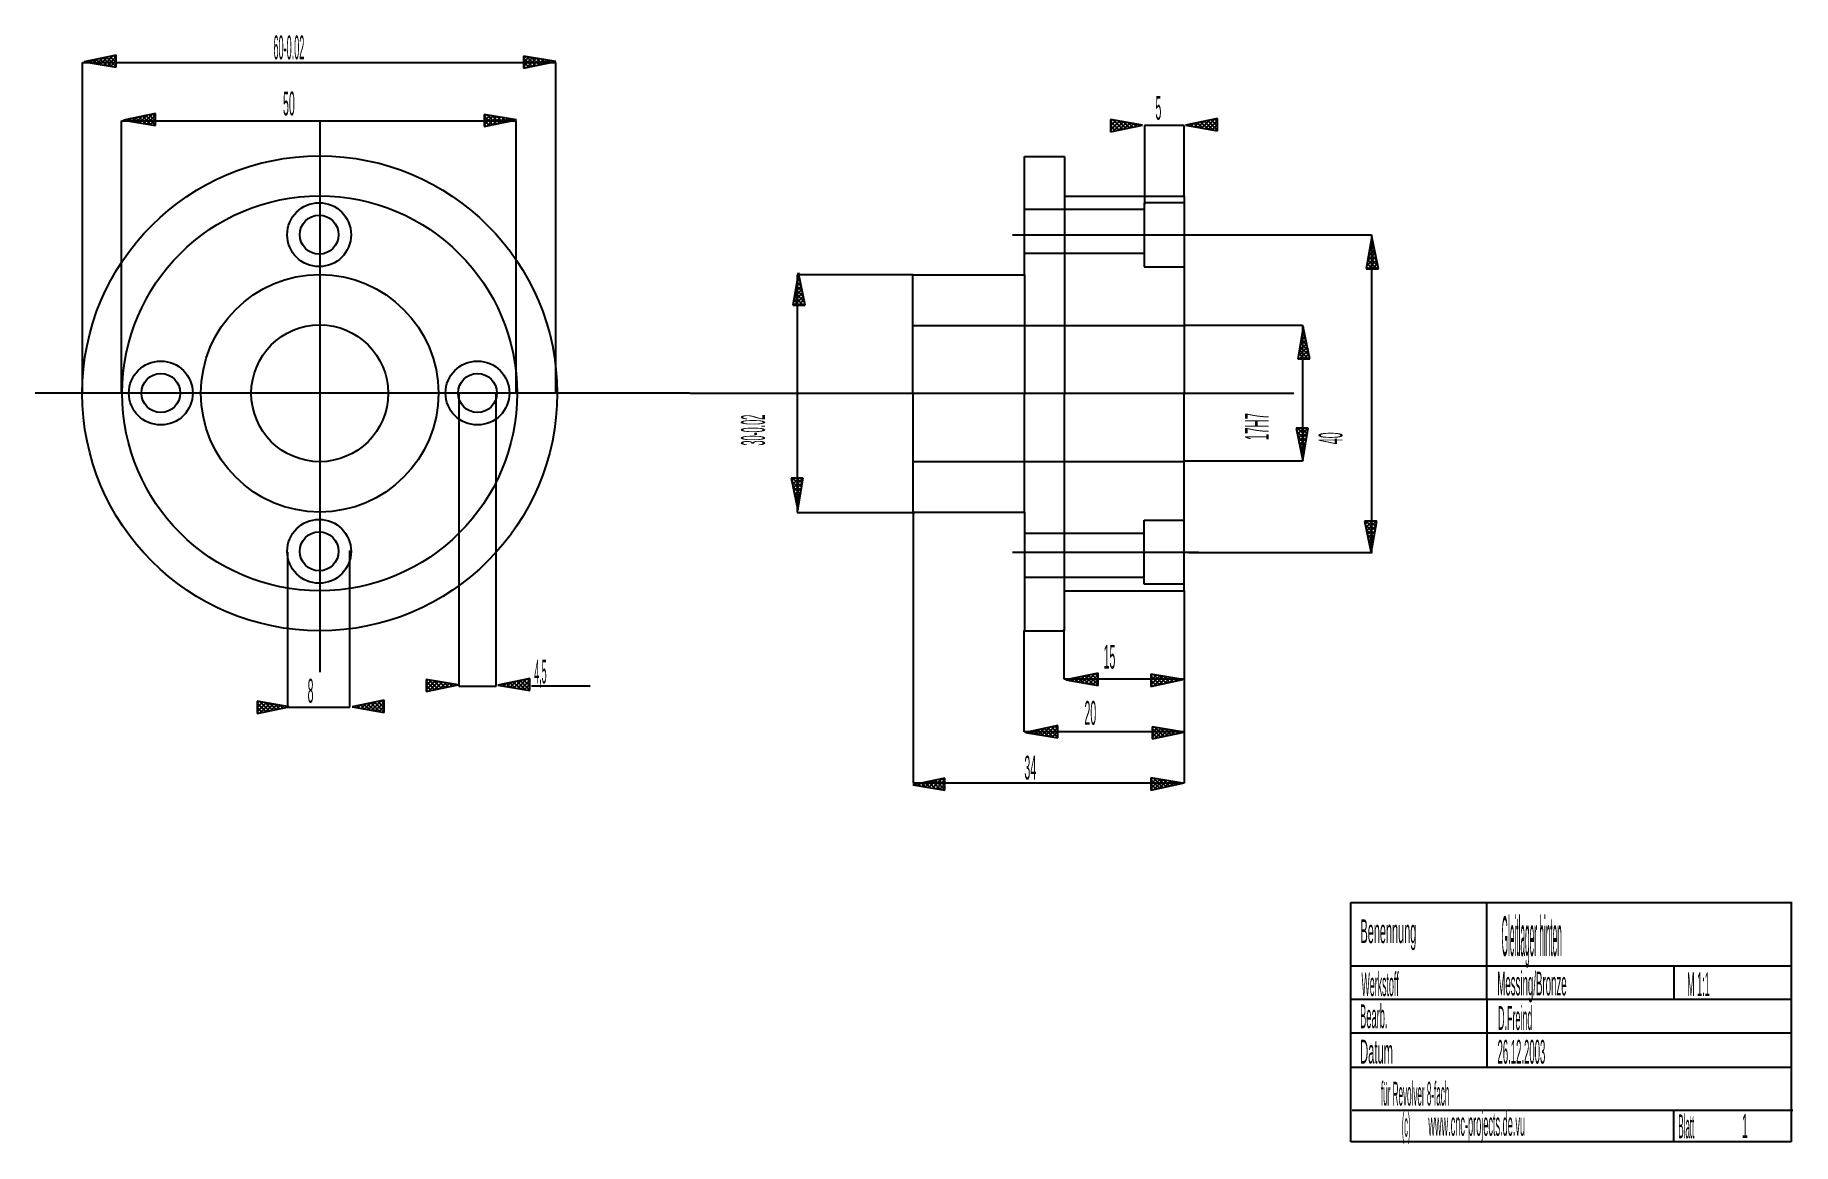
# Model space of a CAD drawing. Extents: x 2.38 to 11.09, y 0.36 to 5.85.
import ezdxf

# ---------------------------------------------------------------- set-up
doc = ezdxf.new("R2010")
doc.units = 0
doc.header["$LTSCALE"] = 10
doc.linetypes.add('DASHDOT', pattern=[1, 0.5, -0.25, 0, -0.25])
doc.linetypes.add('DOT', pattern=[0.25, 0, -0.25])
doc.layers.add('1', color=1, linetype='DOT')

msp = doc.modelspace()

# ---------------------------------------------------------------- linework, layer by layer
at = {"layer": '1', "color": 1, "linetype": 'CONTINUOUS'}
for p, q in [((2.7818, 5.7533), (2.6225, 5.7201)), ((2.7818, 5.7533), (2.6225, 5.7201)), ((2.7667, 5.7502), (2.72, 5.7034)), ((2.7667, 5.7502), (2.72, 5.7034)), ((2.7818, 5.7363), (2.7677, 5.7504)), ((2.7818, 5.7363), (2.7677, 5.7504)), ((2.7818, 5.6929), (2.7818, 5.7533)), ((2.7818, 5.6929), (2.7818, 5.7533)), ((2.7818, 5.6929), (2.7818, 5.7533)), ((2.7818, 5.6929), (2.7818, 5.7533)), ((2.6152, 4.0747), (2.6152, 5.7168)), ((2.6152, 5.7168), (4.9592, 5.7168)), ((2.6225, 5.7201), (2.6225, 5.7201)), ((2.6225, 5.7201), (2.7818, 5.6929)), ((2.6225, 5.7201), (2.6225, 5.7201)), ((2.6225, 5.7201), (2.7818, 5.6929)), ((2.6349, 5.7179), (2.631, 5.7218)), ((2.6349, 5.7179), (2.631, 5.7218)), ((2.6363, 5.7229), (2.6318, 5.7185)), ((2.6363, 5.7229), (2.6318, 5.7185)), ((2.6598, 5.7137), (2.6481, 5.7254)), ((2.6598, 5.7137), (2.6481, 5.7254)), ((2.6624, 5.7284), (2.6494, 5.7155)), ((2.6624, 5.7284), (2.6494, 5.7155)), ((2.6847, 5.7094), (2.6652, 5.729)), ((2.6847, 5.7094), (2.6652, 5.729)), ((2.6885, 5.7338), (2.6671, 5.7124)), ((2.6885, 5.7338), (2.6671, 5.7124)), ((2.7096, 5.7052), (2.6823, 5.7325)), ((2.7096, 5.7052), (2.6823, 5.7325)), ((2.7146, 5.7393), (2.6847, 5.7094)), ((2.7146, 5.7393), (2.6847, 5.7094)), ((2.7345, 5.7009), (2.6994, 5.7361)), ((2.7345, 5.7009), (2.6994, 5.7361)), ((2.7407, 5.7447), (2.7024, 5.7064)), ((2.7407, 5.7447), (2.7024, 5.7064)), ((2.7594, 5.6967), (2.7165, 5.7397)), ((2.7594, 5.6967), (2.7165, 5.7397)), ((2.7818, 5.695), (2.7336, 5.7432)), ((2.7818, 5.695), (2.7336, 5.7432)), ((2.7818, 5.7445), (2.7377, 5.7004)), ((2.7818, 5.7445), (2.7377, 5.7004)), ((2.7818, 5.7157), (2.7507, 5.7468)), ((2.7818, 5.7157), (2.7507, 5.7468)), ((2.7818, 5.7239), (2.7553, 5.6974)), ((2.7818, 5.7239), (2.7553, 5.6974)), ((2.7818, 5.7032), (2.7729, 5.6944)), ((2.7818, 5.7032), (2.7729, 5.6944)), ((4.9601, 5.7211), (4.8008, 5.7483)), ((4.8008, 5.7483), (4.8008, 5.6879)), ((4.8008, 5.7483), (4.8008, 5.6879)), ((4.9601, 5.7211), (4.8008, 5.7483)), ((4.8008, 5.7483), (4.8008, 5.6879)), ((4.8008, 5.7483), (4.8008, 5.6879)), ((4.8101, 5.7467), (4.8008, 5.7374)), ((4.8101, 5.7467), (4.8008, 5.7374)), ((4.8278, 5.7437), (4.8008, 5.7167)), ((4.8278, 5.7437), (4.8008, 5.7167)), ((4.8454, 5.7407), (4.8008, 5.696)), ((4.8454, 5.7407), (4.8008, 5.696)), ((4.8435, 5.6968), (4.8008, 5.7395)), ((4.8435, 5.6968), (4.8008, 5.7395)), ((4.8008, 5.6879), (4.9601, 5.7211)), ((4.8008, 5.6879), (4.9601, 5.7211)), ((4.8264, 5.6932), (4.8008, 5.7188)), ((4.8264, 5.6932), (4.8008, 5.7188)), ((4.8094, 5.6896), (4.8008, 5.6982)), ((4.8094, 5.6896), (4.8008, 5.6982)), ((4.8606, 5.7003), (4.8151, 5.7458)), ((4.8606, 5.7003), (4.8151, 5.7458)), ((4.8631, 5.7376), (4.8166, 5.6911)), ((4.8631, 5.7376), (4.8166, 5.6911)), ((4.8777, 5.7039), (4.8401, 5.7416)), ((4.8777, 5.7039), (4.8401, 5.7416)), ((4.8807, 5.7346), (4.8427, 5.6966)), ((4.8807, 5.7346), (4.8427, 5.6966)), ((4.8948, 5.7075), (4.865, 5.7373)), ((4.8948, 5.7075), (4.865, 5.7373)), ((4.8984, 5.7316), (4.8688, 5.702)), ((4.8984, 5.7316), (4.8688, 5.702)), ((4.9119, 5.711), (4.8899, 5.7331)), ((4.9119, 5.711), (4.8899, 5.7331)), ((4.916, 5.7286), (4.8949, 5.7075)), ((4.916, 5.7286), (4.8949, 5.7075)), ((4.929, 5.7146), (4.9148, 5.7288)), ((4.929, 5.7146), (4.9148, 5.7288)), ((4.9336, 5.7256), (4.921, 5.7129)), ((4.9336, 5.7256), (4.921, 5.7129)), ((4.9461, 5.7182), (4.9397, 5.7246)), ((4.9461, 5.7182), (4.9397, 5.7246)), ((4.9513, 5.7226), (4.9471, 5.7184)), ((4.9513, 5.7226), (4.9471, 5.7184)), ((4.9592, 5.7168), (4.9592, 4.0816)), ((4.9601, 5.7211), (4.9601, 5.7211)), ((4.9601, 5.7211), (4.9601, 5.7211)), ((2.8085, 4.08), (2.8085, 5.4266)), ((2.8085, 5.4266), (4.7618, 5.4266)), ((2.9766, 5.4639), (2.8174, 5.4306)), ((2.9766, 5.4639), (2.8174, 5.4306)), ((2.8174, 5.4306), (2.8174, 5.4306)), ((2.8174, 5.4306), (2.9766, 5.4035)), ((2.8174, 5.4306), (2.8174, 5.4306)), ((2.8174, 5.4306), (2.9766, 5.4035)), ((2.8298, 5.4285), (2.8259, 5.4324)), ((2.8298, 5.4285), (2.8259, 5.4324)), ((2.8311, 5.4335), (2.8267, 5.4291)), ((2.8311, 5.4335), (2.8267, 5.4291)), ((2.8547, 5.4243), (2.843, 5.436)), ((2.8547, 5.4243), (2.843, 5.436)), ((2.8572, 5.439), (2.8443, 5.426)), ((2.8572, 5.439), (2.8443, 5.426)), ((2.8796, 5.42), (2.8601, 5.4396)), ((2.8796, 5.42), (2.8601, 5.4396)), ((2.8833, 5.4444), (2.862, 5.423)), ((2.8833, 5.4444), (2.862, 5.423)), ((2.9045, 5.4158), (2.8772, 5.4431)), ((2.9045, 5.4158), (2.8772, 5.4431)), ((2.9094, 5.4498), (2.8796, 5.42)), ((2.9094, 5.4498), (2.8796, 5.42)), ((2.9294, 5.4115), (2.8943, 5.4467)), ((2.9294, 5.4115), (2.8943, 5.4467)), ((2.9355, 5.4553), (2.8972, 5.417)), ((2.9355, 5.4553), (2.8972, 5.417)), ((2.9543, 5.4073), (2.9113, 5.4502)), ((2.9543, 5.4073), (2.9113, 5.4502)), ((2.9616, 5.4607), (2.9149, 5.414)), ((2.9616, 5.4607), (2.9149, 5.414)), ((2.9766, 5.4056), (2.9284, 5.4538)), ((2.9766, 5.4056), (2.9284, 5.4538)), ((2.9766, 5.4551), (2.9325, 5.411)), ((2.9766, 5.4551), (2.9325, 5.411)), ((2.9766, 5.4263), (2.9455, 5.4574)), ((2.9766, 5.4263), (2.9455, 5.4574)), ((2.9766, 5.4344), (2.9502, 5.408)), ((2.9766, 5.4344), (2.9502, 5.408)), ((2.9766, 5.4469), (2.9626, 5.4609)), ((2.9766, 5.4469), (2.9626, 5.4609)), ((2.9766, 5.4138), (2.9678, 5.405)), ((2.9766, 5.4138), (2.9678, 5.405)), ((2.9766, 5.4035), (2.9766, 5.4639)), ((2.9766, 5.4035), (2.9766, 5.4639)), ((2.9766, 5.4035), (2.9766, 5.4639)), ((2.9766, 5.4035), (2.9766, 5.4639)), ((4.7652, 5.4317), (4.6059, 5.4588)), ((4.6059, 5.4588), (4.6059, 5.3984)), ((4.6059, 5.4588), (4.6059, 5.3984)), ((4.7652, 5.4317), (4.6059, 5.4588)), ((4.6059, 5.4588), (4.6059, 5.3984)), ((4.6059, 5.4588), (4.6059, 5.3984)), ((4.6153, 5.4573), (4.6059, 5.4479)), ((4.6153, 5.4573), (4.6059, 5.4479)), ((4.6329, 5.4542), (4.6059, 5.4273)), ((4.6329, 5.4542), (4.6059, 5.4273)), ((4.6505, 5.4512), (4.6059, 5.4066)), ((4.6505, 5.4512), (4.6059, 5.4066)), ((4.6487, 5.4074), (4.6059, 5.4501)), ((4.6487, 5.4074), (4.6059, 5.4501)), ((4.6059, 5.3984), (4.7652, 5.4317)), ((4.6059, 5.3984), (4.7652, 5.4317)), ((4.6316, 5.4038), (4.6059, 5.4294)), ((4.6316, 5.4038), (4.6059, 5.4294)), ((4.6145, 5.4002), (4.6059, 5.4088)), ((4.6145, 5.4002), (4.6059, 5.4088)), ((4.6658, 5.4109), (4.6203, 5.4564)), ((4.6658, 5.4109), (4.6203, 5.4564)), ((4.6682, 5.4482), (4.6217, 5.4017)), ((4.6682, 5.4482), (4.6217, 5.4017)), ((4.6828, 5.4145), (4.6452, 5.4522)), ((4.6828, 5.4145), (4.6452, 5.4522)), ((4.6858, 5.4452), (4.6478, 5.4072)), ((4.6858, 5.4452), (4.6478, 5.4072)), ((4.6999, 5.418), (4.6701, 5.4479)), ((4.6999, 5.418), (4.6701, 5.4479)), ((4.7035, 5.4422), (4.6739, 5.4126)), ((4.7035, 5.4422), (4.6739, 5.4126)), ((4.717, 5.4216), (4.695, 5.4437)), ((4.717, 5.4216), (4.695, 5.4437)), ((4.7211, 5.4392), (4.7, 5.4181)), ((4.7211, 5.4392), (4.7, 5.4181)), ((4.7341, 5.4252), (4.7199, 5.4394)), ((4.7341, 5.4252), (4.7199, 5.4394)), ((4.7388, 5.4362), (4.7261, 5.4235)), ((4.7388, 5.4362), (4.7261, 5.4235)), ((4.7512, 5.4287), (4.7448, 5.4352)), ((4.7512, 5.4287), (4.7448, 5.4352)), ((4.7564, 5.4332), (4.7522, 5.4289)), ((4.7564, 5.4332), (4.7522, 5.4289)), ((4.7618, 5.4266), (4.7618, 4.08)), ((4.7652, 5.4317), (4.7652, 5.4317)), ((4.7652, 5.4317), (4.7652, 5.4317)), ((7.8684, 5.4059), (7.7091, 5.4331)), ((7.7091, 5.4331), (7.7091, 5.3727)), ((7.7091, 5.4331), (7.7091, 5.3727)), ((7.8684, 5.4059), (7.7091, 5.4331)), ((7.7091, 5.4331), (7.7091, 5.3727)), ((7.7091, 5.4331), (7.7091, 5.3727)), ((7.7184, 5.4315), (7.7091, 5.4222)), ((7.7184, 5.4315), (7.7091, 5.4222)), ((7.7361, 5.4285), (7.7091, 5.4016)), ((7.7361, 5.4285), (7.7091, 5.4016)), ((7.7537, 5.4255), (7.7091, 5.3809)), ((7.7537, 5.4255), (7.7091, 5.3809)), ((7.7518, 5.3816), (7.7091, 5.4244)), ((7.7518, 5.3816), (7.7091, 5.4244)), ((7.7091, 5.3727), (7.8684, 5.4059)), ((7.7091, 5.3727), (7.8684, 5.4059)), ((7.7347, 5.3781), (7.7091, 5.4037)), ((7.7347, 5.3781), (7.7091, 5.4037)), ((7.7689, 5.3852), (7.7234, 5.4307)), ((7.7689, 5.3852), (7.7234, 5.4307)), ((7.7714, 5.4225), (7.7249, 5.376)), ((7.7714, 5.4225), (7.7249, 5.376)), ((7.786, 5.3888), (7.7483, 5.4264)), ((7.786, 5.3888), (7.7483, 5.4264)), ((7.789, 5.4195), (7.751, 5.3814)), ((7.789, 5.4195), (7.751, 5.3814)), ((7.8031, 5.3923), (7.7732, 5.4222)), ((7.8031, 5.3923), (7.7732, 5.4222)), ((7.8066, 5.4165), (7.777, 5.3869)), ((7.8066, 5.4165), (7.777, 5.3869)), ((7.8202, 5.3959), (7.7981, 5.4179)), ((7.8202, 5.3959), (7.7981, 5.4179)), ((7.8243, 5.4135), (7.8031, 5.3923)), ((7.8243, 5.4135), (7.8031, 5.3923)), ((7.8373, 5.3994), (7.823, 5.4137)), ((7.8373, 5.3994), (7.823, 5.4137)), ((7.8419, 5.4105), (7.8292, 5.3978)), ((7.8419, 5.4105), (7.8292, 5.3978)), ((7.8544, 5.403), (7.848, 5.4094)), ((7.8544, 5.403), (7.848, 5.4094)), ((7.8596, 5.4074), (7.8553, 5.4032)), ((7.8596, 5.4074), (7.8553, 5.4032)), ((7.8684, 5.4059), (7.8684, 5.4059)), ((7.8684, 5.4059), (7.8684, 5.4059)), ((8.0737, 5.4041), (7.8781, 5.4041)), ((7.8781, 5.4041), (7.8781, 5.0121)), ((8.0737, 5.053), (8.0737, 5.4041)), ((8.2397, 5.4381), (8.0804, 5.4049)), ((8.2397, 5.4381), (8.0804, 5.4049)), ((8.0804, 5.4049), (8.0804, 5.4049)), ((8.0804, 5.4049), (8.2397, 5.3777)), ((8.0804, 5.4049), (8.0804, 5.4049)), ((8.0804, 5.4049), (8.2397, 5.3777)), ((8.0928, 5.4028), (8.0889, 5.4067)), ((8.0928, 5.4028), (8.0889, 5.4067)), ((8.0942, 5.4078), (8.0897, 5.4033)), ((8.0942, 5.4078), (8.0897, 5.4033)), ((8.1177, 5.3985), (8.106, 5.4103)), ((8.1177, 5.3985), (8.106, 5.4103)), ((8.1203, 5.4132), (8.1074, 5.4003)), ((8.1203, 5.4132), (8.1074, 5.4003)), ((8.1427, 5.3943), (8.1231, 5.4138)), ((8.1427, 5.3943), (8.1231, 5.4138)), ((8.1464, 5.4187), (8.125, 5.3973)), ((8.1464, 5.4187), (8.125, 5.3973)), ((8.1676, 5.39), (8.1402, 5.4174)), ((8.1676, 5.39), (8.1402, 5.4174)), ((8.1725, 5.4241), (8.1426, 5.3943)), ((8.1725, 5.4241), (8.1426, 5.3943)), ((8.1925, 5.3858), (8.1573, 5.421)), ((8.1925, 5.3858), (8.1573, 5.421)), ((8.1986, 5.4296), (8.1603, 5.3913)), ((8.1986, 5.4296), (8.1603, 5.3913)), ((8.2174, 5.3815), (8.1744, 5.4245)), ((8.2174, 5.3815), (8.1744, 5.4245)), ((8.2247, 5.435), (8.1779, 5.3883)), ((8.2247, 5.435), (8.1779, 5.3883)), ((8.2397, 5.3799), (8.1915, 5.4281)), ((8.2397, 5.3799), (8.1915, 5.4281)), ((8.2397, 5.4294), (8.1956, 5.3853)), ((8.2397, 5.4294), (8.1956, 5.3853)), ((8.2397, 5.4005), (8.2086, 5.4316)), ((8.2397, 5.4005), (8.2086, 5.4316)), ((8.2397, 5.4087), (8.2132, 5.3822)), ((8.2397, 5.4087), (8.2132, 5.3822)), ((8.2397, 5.4212), (8.2257, 5.4352)), ((8.2397, 5.4212), (8.2257, 5.4352)), ((8.2397, 5.3777), (8.2397, 5.4381)), ((8.2397, 5.3777), (8.2397, 5.4381)), ((8.2397, 5.3777), (8.2397, 5.4381)), ((8.2397, 5.3777), (8.2397, 5.4381)), ((7.7176, 5.3745), (7.7091, 5.383)), ((7.7176, 5.3745), (7.7091, 5.383)), ((8.2397, 5.3881), (8.2309, 5.3792)), ((8.2397, 5.3881), (8.2309, 5.3792)), ((7.283, 4.6632), (7.283, 5.2511)), ((7.283, 5.2511), (7.4807, 5.2511)), ((7.4807, 5.2511), (7.4807, 5.053)), ((7.4807, 5.053), (8.0737, 5.053)), ((7.4807, 5.053), (7.4807, 4.0754)), ((8.0737, 5.053), (8.0737, 4.0754)), ((8.1462, 4.8614), (9.0032, 4.8614)), ((9.004, 4.8535), (8.9768, 4.6942)), ((9.0141, 4.8053), (8.992, 4.7833)), ((9.0232, 4.7614), (8.9934, 4.7913)), ((9.0105, 4.8224), (8.9963, 4.8082)), ((9.0178, 4.7875), (8.9964, 4.8089)), ((9.0123, 4.8136), (8.9994, 4.8265)), ((9.0069, 4.8395), (9.0005, 4.8331)), ((9.0069, 4.8397), (9.0024, 4.8442)), ((9.0032, 4.8614), (9.0032, 3.2859)), ((9.004, 4.8535), (9.004, 4.8535)), ((9.0372, 4.6942), (9.004, 4.8535)), ((9.0247, 4.754), (8.9793, 4.7085)), ((9.0078, 4.6942), (8.9813, 4.7207)), ((9.0212, 4.7711), (8.9835, 4.7335)), ((9.0285, 4.6942), (8.9843, 4.7383)), ((9.0283, 4.7369), (8.9856, 4.6942)), ((9.0341, 4.7092), (8.9874, 4.756)), ((9.0176, 4.7882), (8.9878, 4.7584)), ((9.0286, 4.7353), (8.9904, 4.7736)), ((9.0319, 4.7198), (9.0062, 4.6942)), ((6.1623, 4.6734), (6.1352, 4.5141)), ((6.1724, 4.6252), (6.1504, 4.6031)), ((6.1688, 4.6423), (6.1546, 4.628)), ((6.1761, 4.6074), (6.1547, 4.6288)), ((6.7295, 4.6632), (6.1561, 4.6632)), ((6.1561, 4.6632), (6.1561, 3.4854)), ((6.1707, 4.6335), (6.1577, 4.6464)), ((6.1653, 4.6594), (6.1589, 4.6529)), ((6.1652, 4.6596), (6.1608, 4.6641)), ((6.1623, 4.6734), (6.1623, 4.6734)), ((6.1956, 4.5141), (6.1623, 4.6734)), ((6.7295, 4.0754), (6.7295, 4.6632)), ((6.7295, 4.6632), (7.283, 4.6632)), ((7.283, 4.6632), (7.283, 4.0754)), ((8.9768, 4.6942), (9.0372, 4.6942)), ((8.9768, 4.6942), (9.0372, 4.6942)), ((8.9871, 4.6942), (8.9783, 4.703)), ((9.0354, 4.7028), (9.0269, 4.6942)), ((6.1831, 4.5739), (6.1376, 4.5284)), ((6.1661, 4.5141), (6.1397, 4.5406)), ((6.1795, 4.591), (6.1419, 4.5533)), ((6.1868, 4.5141), (6.1427, 4.5582)), ((6.1867, 4.5568), (6.1439, 4.5141)), ((6.1924, 4.5291), (6.1457, 4.5758)), ((6.176, 4.6081), (6.1461, 4.5782)), ((6.187, 4.5552), (6.1487, 4.5935)), ((6.1815, 4.5813), (6.1517, 4.6111)), ((6.1902, 4.5397), (6.1646, 4.5141)), ((6.1352, 4.5141), (6.1956, 4.5141)), ((6.1352, 4.5141), (6.1956, 4.5141)), ((6.1455, 4.5141), (6.1367, 4.5229)), ((6.1938, 4.5226), (6.1852, 4.5141)), ((8.077, 4.4138), (8.6602, 4.4138)), ((8.6646, 4.4065), (8.6374, 4.2472)), ((8.6746, 4.3583), (8.6526, 4.3363)), ((8.6711, 4.3754), (8.6569, 4.3612)), ((8.6784, 4.3405), (8.657, 4.3619)), ((8.6729, 4.3666), (8.66, 4.3796)), ((8.6602, 4.4138), (8.6602, 3.7398)), ((8.6675, 4.3925), (8.6611, 4.3861)), ((8.6675, 4.3927), (8.663, 4.3972)), ((8.6646, 4.4065), (8.6646, 4.4065)), ((8.6978, 4.2472), (8.6646, 4.4065)), ((8.6853, 4.307), (8.6399, 4.2616)), ((8.6684, 4.2472), (8.6419, 4.2737)), ((8.6818, 4.3241), (8.6441, 4.2865)), ((8.689, 4.2472), (8.6449, 4.2913)), ((8.6889, 4.29), (8.6462, 4.2472)), ((8.6947, 4.2623), (8.648, 4.309)), ((8.6782, 4.3412), (8.6484, 4.3114)), ((8.6892, 4.2883), (8.651, 4.3266)), ((8.6838, 4.3144), (8.654, 4.3443)), ((8.6925, 4.2729), (8.6668, 4.2472)), ((8.6374, 4.2472), (8.6978, 4.2472)), ((8.6374, 4.2472), (8.6978, 4.2472)), ((8.6477, 4.2472), (8.6389, 4.2561)), ((8.696, 4.2558), (8.6875, 4.2472)), ((4.4794, 4.0747), (4.4794, 2.625)), ((4.6645, 2.625), (4.6645, 4.0747)), ((6.7295, 4.0754), (6.7295, 3.4875)), ((7.283, 3.4875), (7.283, 4.0754)), ((7.4807, 3.0978), (7.4807, 4.0754)), ((8.0737, 3.0978), (8.0737, 4.0754)), ((8.6891, 3.9031), (8.6287, 3.9031)), ((8.6287, 3.9031), (8.6619, 3.7438)), ((8.6891, 3.9031), (8.6287, 3.9031)), ((8.6456, 3.9031), (8.6316, 3.8891)), ((8.6785, 3.8408), (8.632, 3.8873)), ((8.6663, 3.9031), (8.6352, 3.872)), ((8.6815, 3.8585), (8.6369, 3.9031)), ((8.6754, 3.8232), (8.6374, 3.8612)), ((8.6869, 3.9031), (8.6387, 3.8549)), ((8.6853, 3.8808), (8.6423, 3.8378)), ((8.6724, 3.8056), (8.6428, 3.8351)), ((8.681, 3.8559), (8.6459, 3.8207)), ((8.6845, 3.8761), (8.6575, 3.9031)), ((8.6619, 3.7438), (8.6891, 3.9031)), ((8.6875, 3.8938), (8.6782, 3.9031)), ((8.6694, 3.7879), (8.6483, 3.809)), ((8.6768, 3.831), (8.6494, 3.8036)), ((8.6725, 3.8061), (8.653, 3.7865)), ((8.6664, 3.7703), (8.6537, 3.7829)), ((8.6683, 3.7812), (8.6565, 3.7694)), ((8.6634, 3.7526), (8.6592, 3.7569)), ((8.664, 3.7563), (8.6601, 3.7523)), ((8.6602, 3.7398), (8.077, 3.7398)), ((8.6619, 3.7438), (8.6619, 3.7438)), ((6.1868, 3.6563), (6.1264, 3.6563)), ((6.1264, 3.6563), (6.1596, 3.497)), ((6.1868, 3.6563), (6.1264, 3.6563)), ((6.1434, 3.6563), (6.1293, 3.6422)), ((6.1762, 3.594), (6.1297, 3.6405)), ((6.164, 3.6563), (6.1329, 3.6251)), ((6.1792, 3.6116), (6.1346, 3.6563)), ((6.1732, 3.5764), (6.1351, 3.6144)), ((6.1847, 3.6563), (6.1365, 3.608)), ((6.183, 3.6339), (6.14, 3.591)), ((6.1702, 3.5587), (6.1406, 3.5883)), ((6.1788, 3.609), (6.1436, 3.5739)), ((6.1745, 3.5841), (6.1472, 3.5568)), ((6.1822, 3.6293), (6.1553, 3.6563)), ((6.1596, 3.497), (6.1868, 3.6563)), ((6.1852, 3.6469), (6.1759, 3.6563)), ((6.1672, 3.5411), (6.146, 3.5622)), ((6.1703, 3.5592), (6.1507, 3.5397)), ((6.1642, 3.5234), (6.1515, 3.5361)), ((6.166, 3.5343), (6.1543, 3.5226)), ((6.1561, 3.4854), (6.7393, 3.4854)), ((6.1611, 3.5058), (6.1569, 3.51)), ((6.1618, 3.5094), (6.1579, 3.5055)), ((6.1596, 3.497), (6.1596, 3.497)), ((6.7295, 3.4875), (7.283, 3.4875)), ((6.7324, 2.1443), (6.7324, 3.4854)), ((7.283, 3.4875), (7.283, 2.8996)), ((9.0285, 3.4428), (8.9681, 3.4428)), ((8.9681, 3.4428), (9.0013, 3.2835)), ((9.0285, 3.4428), (8.9681, 3.4428)), ((8.985, 3.4428), (8.971, 3.4287)), ((9.0179, 3.3805), (8.9714, 3.427)), ((9.0057, 3.4428), (8.9746, 3.4117)), ((9.0209, 3.3982), (8.9763, 3.4428)), ((9.0148, 3.3629), (8.9768, 3.4009)), ((9.0263, 3.4428), (8.9781, 3.3946)), ((9.0247, 3.4204), (8.9817, 3.3775)), ((9.0239, 3.4158), (8.9969, 3.4428)), ((9.0013, 3.2835), (9.0285, 3.4428)), ((9.0269, 3.4334), (9.0176, 3.4428)), ((9.0118, 3.3452), (8.9822, 3.3748)), ((9.0204, 3.3955), (8.9853, 3.3604)), ((9.0088, 3.3276), (8.9877, 3.3487)), ((9.0162, 3.3706), (8.9888, 3.3433)), ((9.0119, 3.3457), (8.9924, 3.3262)), ((9.0058, 3.3099), (8.9931, 3.3226)), ((9.0077, 3.3208), (8.9959, 3.3091)), ((3.631, 3.2899), (3.631, 2.5204)), ((3.9394, 2.5204), (3.9394, 3.2967)), ((9.0032, 3.2859), (8.0976, 3.2859)), ((9.0028, 3.2923), (8.9986, 3.2965)), ((9.0034, 3.2959), (8.9995, 3.292)), ((9.0013, 3.2835), (9.0013, 3.2835)), ((7.4807, 2.8996), (7.4807, 3.0978)), ((7.4807, 3.0978), (8.0737, 3.0978)), ((8.0737, 3.0978), (8.0737, 2.6601)), ((7.2812, 2.3988), (7.2812, 2.9008)), ((7.283, 2.8996), (7.4807, 2.8996)), ((7.4802, 2.6601), (7.4802, 2.9077)), ((4.4765, 2.6315), (4.3172, 2.6587)), ((4.3172, 2.6587), (4.3172, 2.5983)), ((4.3172, 2.6587), (4.3172, 2.5983)), ((4.4765, 2.6315), (4.3172, 2.6587)), ((4.3172, 2.6587), (4.3172, 2.5983)), ((4.3172, 2.6587), (4.3172, 2.5983)), ((4.3265, 2.6571), (4.3172, 2.6478)), ((4.3265, 2.6571), (4.3172, 2.6478)), ((4.3442, 2.6541), (4.3172, 2.6271)), ((4.3442, 2.6541), (4.3172, 2.6271)), ((4.3618, 2.6511), (4.3172, 2.6065)), ((4.3618, 2.6511), (4.3172, 2.6065)), ((4.36, 2.6072), (4.3172, 2.6499)), ((4.36, 2.6072), (4.3172, 2.6499)), ((4.3172, 2.5983), (4.4765, 2.6315)), ((4.3172, 2.5983), (4.4765, 2.6315)), ((4.3429, 2.6036), (4.3172, 2.6293)), ((4.3429, 2.6036), (4.3172, 2.6293)), ((4.377, 2.6108), (4.3316, 2.6563)), ((4.377, 2.6108), (4.3316, 2.6563)), ((4.3795, 2.6481), (4.333, 2.6016)), ((4.3795, 2.6481), (4.333, 2.6016)), ((4.3941, 2.6143), (4.3565, 2.652)), ((4.3941, 2.6143), (4.3565, 2.652)), ((4.3971, 2.6451), (4.3591, 2.607)), ((4.3971, 2.6451), (4.3591, 2.607)), ((4.4112, 2.6179), (4.3814, 2.6478)), ((4.4112, 2.6179), (4.3814, 2.6478)), ((4.4148, 2.6421), (4.3852, 2.6125)), ((4.4148, 2.6421), (4.3852, 2.6125)), ((4.4283, 2.6215), (4.4063, 2.6435)), ((4.4283, 2.6215), (4.4063, 2.6435)), ((4.4324, 2.639), (4.4113, 2.6179)), ((4.4324, 2.639), (4.4113, 2.6179)), ((4.4454, 2.625), (4.4312, 2.6393)), ((4.4454, 2.625), (4.4312, 2.6393)), ((4.4501, 2.636), (4.4374, 2.6234)), ((4.4501, 2.636), (4.4374, 2.6234)), ((4.4625, 2.6286), (4.4561, 2.635)), ((4.4625, 2.6286), (4.4561, 2.635)), ((4.4677, 2.633), (4.4635, 2.6288)), ((4.4677, 2.633), (4.4635, 2.6288)), ((4.4765, 2.6315), (4.4765, 2.6315)), ((4.4765, 2.6315), (4.4765, 2.6315)), ((4.4794, 2.625), (4.6645, 2.625)), ((4.8316, 2.6637), (4.6723, 2.6305)), ((4.8316, 2.6637), (4.6723, 2.6305)), ((4.6723, 2.6305), (4.6723, 2.6305)), ((4.6723, 2.6305), (4.8316, 2.6033)), ((4.6723, 2.6305), (4.6723, 2.6305)), ((4.6723, 2.6305), (4.8316, 2.6033)), ((4.6848, 2.6284), (4.6808, 2.6323)), ((4.6848, 2.6284), (4.6808, 2.6323)), ((4.6861, 2.6334), (4.6816, 2.6289)), ((4.6861, 2.6334), (4.6816, 2.6289)), ((4.7097, 2.6241), (4.6979, 2.6358)), ((4.7097, 2.6241), (4.6979, 2.6358)), ((4.7122, 2.6388), (4.6993, 2.6259)), ((4.7122, 2.6388), (4.6993, 2.6259)), ((4.7346, 2.6199), (4.715, 2.6394)), ((4.7346, 2.6199), (4.715, 2.6394)), ((4.7383, 2.6443), (4.7169, 2.6229)), ((4.7383, 2.6443), (4.7169, 2.6229)), ((4.7595, 2.6156), (4.7321, 2.643)), ((4.7595, 2.6156), (4.7321, 2.643)), ((4.7644, 2.6497), (4.7346, 2.6199)), ((4.7644, 2.6497), (4.7346, 2.6199)), ((4.7844, 2.6114), (4.7492, 2.6465)), ((4.7844, 2.6114), (4.7492, 2.6465)), ((4.7905, 2.6551), (4.7522, 2.6169)), ((4.7905, 2.6551), (4.7522, 2.6169)), ((4.8093, 2.6071), (4.7663, 2.6501)), ((4.8093, 2.6071), (4.7663, 2.6501)), ((4.8166, 2.6606), (4.7698, 2.6139)), ((4.8166, 2.6606), (4.7698, 2.6139)), ((4.8316, 2.6055), (4.7834, 2.6537)), ((4.8316, 2.6055), (4.7834, 2.6537)), ((4.8316, 2.655), (4.7875, 2.6108)), ((4.8316, 2.655), (4.7875, 2.6108)), ((4.8316, 2.6261), (4.8005, 2.6572)), ((4.8316, 2.6261), (4.8005, 2.6572)), ((4.8316, 2.6343), (4.8051, 2.6078)), ((4.8316, 2.6343), (4.8051, 2.6078)), ((4.8316, 2.6468), (4.8176, 2.6608)), ((4.8316, 2.6468), (4.8176, 2.6608)), ((4.8316, 2.6136), (4.8228, 2.6048)), ((4.8316, 2.6136), (4.8228, 2.6048)), ((4.8316, 2.6033), (4.8316, 2.6637)), ((4.8316, 2.6033), (4.8316, 2.6637)), ((4.8316, 2.6033), (4.8316, 2.6637)), ((4.8316, 2.6033), (4.8316, 2.6637)), ((4.84, 2.6275), (5.131, 2.6275)), ((8.0737, 2.6601), (7.4802, 2.6601)), ((7.6474, 2.6895), (7.4881, 2.6563)), ((7.6474, 2.6895), (7.4881, 2.6563)), ((7.4881, 2.6563), (7.4881, 2.6563)), ((7.4881, 2.6563), (7.6474, 2.6291)), ((7.4881, 2.6563), (7.4881, 2.6563)), ((7.4881, 2.6563), (7.6474, 2.6291)), ((7.5006, 2.6542), (7.4966, 2.6581)), ((7.5006, 2.6542), (7.4966, 2.6581)), ((7.5019, 2.6592), (7.4974, 2.6547)), ((7.5019, 2.6592), (7.4974, 2.6547)), ((7.5255, 2.6499), (7.5137, 2.6617)), ((7.5255, 2.6499), (7.5137, 2.6617)), ((7.528, 2.6646), (7.5151, 2.6517)), ((7.528, 2.6646), (7.5151, 2.6517)), ((7.5504, 2.6457), (7.5308, 2.6652)), ((7.5504, 2.6457), (7.5308, 2.6652)), ((7.5541, 2.6701), (7.5327, 2.6487)), ((7.5541, 2.6701), (7.5327, 2.6487)), ((7.5753, 2.6414), (7.5479, 2.6688)), ((7.5753, 2.6414), (7.5479, 2.6688)), ((7.5802, 2.6755), (7.5504, 2.6457)), ((7.5802, 2.6755), (7.5504, 2.6457)), ((7.6002, 2.6372), (7.565, 2.6724)), ((7.6002, 2.6372), (7.565, 2.6724)), ((7.6063, 2.681), (7.568, 2.6427)), ((7.6063, 2.681), (7.568, 2.6427)), ((7.6251, 2.6329), (7.5821, 2.6759)), ((7.6251, 2.6329), (7.5821, 2.6759)), ((7.6324, 2.6864), (7.5856, 2.6397)), ((7.6324, 2.6864), (7.5856, 2.6397)), ((7.6474, 2.6313), (7.5992, 2.6795)), ((7.6474, 2.6313), (7.5992, 2.6795)), ((7.6474, 2.6808), (7.6033, 2.6367)), ((7.6474, 2.6808), (7.6033, 2.6367)), ((7.6474, 2.6519), (7.6163, 2.683)), ((7.6474, 2.6519), (7.6163, 2.683)), ((7.6474, 2.6601), (7.6209, 2.6336)), ((7.6474, 2.6601), (7.6209, 2.6336)), ((7.6474, 2.6726), (7.6334, 2.6866)), ((7.6474, 2.6726), (7.6334, 2.6866)), ((7.6474, 2.6395), (7.6386, 2.6306)), ((7.6474, 2.6395), (7.6386, 2.6306)), ((7.6474, 2.6291), (7.6474, 2.6895)), ((7.6474, 2.6291), (7.6474, 2.6895)), ((7.6474, 2.6291), (7.6474, 2.6895)), ((7.6474, 2.6291), (7.6474, 2.6895)), ((8.068, 2.6573), (7.9087, 2.6845)), ((7.9087, 2.6845), (7.9087, 2.6241)), ((7.9087, 2.6845), (7.9087, 2.6241)), ((8.068, 2.6573), (7.9087, 2.6845)), ((7.9087, 2.6845), (7.9087, 2.6241)), ((7.9087, 2.6845), (7.9087, 2.6241)), ((7.9181, 2.6829), (7.9087, 2.6736)), ((7.9181, 2.6829), (7.9087, 2.6736)), ((7.9357, 2.6799), (7.9087, 2.653)), ((7.9357, 2.6799), (7.9087, 2.653)), ((7.9534, 2.6769), (7.9087, 2.6323)), ((7.9534, 2.6769), (7.9087, 2.6323)), ((7.9515, 2.633), (7.9087, 2.6757)), ((7.9515, 2.633), (7.9087, 2.6757)), ((7.9087, 2.6241), (8.068, 2.6573)), ((7.9087, 2.6241), (8.068, 2.6573)), ((7.9344, 2.6295), (7.9087, 2.6551)), ((7.9344, 2.6295), (7.9087, 2.6551)), ((7.9173, 2.6259), (7.9087, 2.6344)), ((7.9173, 2.6259), (7.9087, 2.6344)), ((7.9686, 2.6366), (7.9231, 2.6821)), ((7.9686, 2.6366), (7.9231, 2.6821)), ((7.971, 2.6739), (7.9245, 2.6274)), ((7.971, 2.6739), (7.9245, 2.6274)), ((7.9857, 2.6402), (7.948, 2.6778)), ((7.9857, 2.6402), (7.948, 2.6778)), ((7.9886, 2.6709), (7.9506, 2.6328)), ((7.9886, 2.6709), (7.9506, 2.6328)), ((8.0027, 2.6437), (7.9729, 2.6736)), ((8.0027, 2.6437), (7.9729, 2.6736)), ((8.0063, 2.6679), (7.9767, 2.6383)), ((8.0063, 2.6679), (7.9767, 2.6383)), ((8.0198, 2.6473), (7.9978, 2.6693)), ((8.0198, 2.6473), (7.9978, 2.6693)), ((8.0239, 2.6649), (8.0028, 2.6437)), ((8.0239, 2.6649), (8.0028, 2.6437)), ((8.0369, 2.6508), (8.0227, 2.6651)), ((8.0369, 2.6508), (8.0227, 2.6651)), ((8.0416, 2.6618), (8.0289, 2.6492)), ((8.0416, 2.6618), (8.0289, 2.6492)), ((8.054, 2.6544), (8.0476, 2.6608)), ((8.054, 2.6544), (8.0476, 2.6608)), ((8.0592, 2.6588), (8.055, 2.6546)), ((8.0592, 2.6588), (8.055, 2.6546)), ((8.068, 2.6573), (8.068, 2.6573)), ((8.068, 2.6573), (8.068, 2.6573)), ((8.0737, 2.6601), (8.0737, 2.3988)), ((3.6393, 2.523), (3.48, 2.5502)), ((3.48, 2.5502), (3.48, 2.4898)), ((3.48, 2.5502), (3.48, 2.4898)), ((3.6393, 2.523), (3.48, 2.5502)), ((3.48, 2.5502), (3.48, 2.4898)), ((3.48, 2.5502), (3.48, 2.4898)), ((3.4893, 2.5486), (3.48, 2.5393)), ((3.4893, 2.5486), (3.48, 2.5393)), ((3.5069, 2.5456), (3.48, 2.5186)), ((3.5069, 2.5456), (3.48, 2.5186)), ((3.5246, 2.5426), (3.48, 2.498)), ((3.5246, 2.5426), (3.48, 2.498)), ((3.5227, 2.4987), (3.48, 2.5414)), ((3.5227, 2.4987), (3.48, 2.5414)), ((3.5398, 2.5022), (3.4943, 2.5477)), ((3.5398, 2.5022), (3.4943, 2.5477)), ((3.5422, 2.5395), (3.4957, 2.4931)), ((3.5422, 2.5395), (3.4957, 2.4931)), ((3.5569, 2.5058), (3.5192, 2.5435)), ((3.5569, 2.5058), (3.5192, 2.5435)), ((3.5599, 2.5365), (3.5218, 2.4985)), ((3.5599, 2.5365), (3.5218, 2.4985)), ((3.574, 2.5094), (3.5441, 2.5392)), ((3.574, 2.5094), (3.5441, 2.5392)), ((3.5775, 2.5335), (3.5479, 2.5039)), ((3.5775, 2.5335), (3.5479, 2.5039)), ((3.5911, 2.5129), (3.569, 2.535)), ((3.5911, 2.5129), (3.569, 2.535)), ((3.5952, 2.5305), (3.574, 2.5094)), ((3.5952, 2.5305), (3.574, 2.5094)), ((3.6082, 2.5165), (3.5939, 2.5307)), ((3.6082, 2.5165), (3.5939, 2.5307)), ((3.6128, 2.5275), (3.6001, 2.5148)), ((3.6128, 2.5275), (3.6001, 2.5148)), ((3.6252, 2.5201), (3.6188, 2.5265)), ((3.6252, 2.5201), (3.6188, 2.5265)), ((4.1098, 2.5552), (3.9505, 2.522)), ((4.1098, 2.5552), (3.9505, 2.522)), ((3.9879, 2.5156), (3.9762, 2.5273)), ((3.9879, 2.5156), (3.9762, 2.5273)), ((3.9904, 2.5303), (3.9775, 2.5174)), ((3.9904, 2.5303), (3.9775, 2.5174)), ((4.0128, 2.5113), (3.9933, 2.5309)), ((4.0128, 2.5113), (3.9933, 2.5309)), ((4.0165, 2.5357), (3.9951, 2.5144)), ((4.0165, 2.5357), (3.9951, 2.5144)), ((4.0377, 2.5071), (4.0103, 2.5344)), ((4.0377, 2.5071), (4.0103, 2.5344)), ((4.0426, 2.5412), (4.0128, 2.5113)), ((4.0426, 2.5412), (4.0128, 2.5113)), ((4.0626, 2.5028), (4.0274, 2.538)), ((4.0626, 2.5028), (4.0274, 2.538)), ((4.0687, 2.5466), (4.0304, 2.5083)), ((4.0687, 2.5466), (4.0304, 2.5083)), ((4.0875, 2.4986), (4.0445, 2.5416)), ((4.0875, 2.4986), (4.0445, 2.5416)), ((4.0948, 2.5521), (4.0481, 2.5053)), ((4.0948, 2.5521), (4.0481, 2.5053)), ((4.1098, 2.4969), (4.0616, 2.5451)), ((4.1098, 2.4969), (4.0616, 2.5451)), ((4.1098, 2.5464), (4.0657, 2.5023)), ((4.1098, 2.5464), (4.0657, 2.5023)), ((4.1098, 2.5176), (4.0787, 2.5487)), ((4.1098, 2.5176), (4.0787, 2.5487)), ((4.1098, 2.5382), (4.0958, 2.5523)), ((4.1098, 2.5382), (4.0958, 2.5523)), ((4.1098, 2.4948), (4.1098, 2.5552)), ((4.1098, 2.4948), (4.1098, 2.5552)), ((4.1098, 2.4948), (4.1098, 2.5552)), ((4.1098, 2.4948), (4.1098, 2.5552)), ((4.3258, 2.6001), (4.3172, 2.6086)), ((4.3258, 2.6001), (4.3172, 2.6086)), ((3.48, 2.4898), (3.6393, 2.523)), ((3.48, 2.4898), (3.6393, 2.523)), ((3.5056, 2.4951), (3.48, 2.5207)), ((3.5056, 2.4951), (3.48, 2.5207)), ((3.4885, 2.4915), (3.48, 2.5001)), ((3.4885, 2.4915), (3.48, 2.5001)), ((3.6304, 2.5245), (3.6262, 2.5203)), ((3.6304, 2.5245), (3.6262, 2.5203)), ((3.631, 2.5204), (3.9394, 2.5204)), ((3.6393, 2.523), (3.6393, 2.523)), ((3.6393, 2.523), (3.6393, 2.523)), ((3.9505, 2.522), (3.9505, 2.522)), ((3.9505, 2.522), (4.1098, 2.4948)), ((3.9505, 2.522), (3.9505, 2.522)), ((3.9505, 2.522), (4.1098, 2.4948)), ((3.963, 2.5198), (3.9591, 2.5237)), ((3.963, 2.5198), (3.9591, 2.5237)), ((3.9643, 2.5248), (3.9599, 2.5204)), ((3.9643, 2.5248), (3.9599, 2.5204)), ((4.1098, 2.5258), (4.0834, 2.4993)), ((4.1098, 2.5258), (4.0834, 2.4993)), ((4.1098, 2.5051), (4.101, 2.4963)), ((4.1098, 2.5051), (4.101, 2.4963)), ((8.0737, 2.3988), (7.2812, 2.3988)), ((7.4477, 2.4293), (7.2885, 2.3961)), ((7.4477, 2.4293), (7.2885, 2.3961)), ((7.2885, 2.3961), (7.2885, 2.3961)), ((7.2885, 2.3961), (7.4477, 2.3689)), ((7.2885, 2.3961), (7.2885, 2.3961)), ((7.2885, 2.3961), (7.4477, 2.3689)), ((7.3009, 2.394), (7.297, 2.3979)), ((7.3009, 2.394), (7.297, 2.3979)), ((7.3022, 2.399), (7.2978, 2.3945)), ((7.3022, 2.399), (7.2978, 2.3945)), ((7.3258, 2.3898), (7.3141, 2.4015)), ((7.3258, 2.3898), (7.3141, 2.4015)), ((7.3283, 2.4044), (7.3154, 2.3915)), ((7.3283, 2.4044), (7.3154, 2.3915)), ((7.3507, 2.3855), (7.3312, 2.405)), ((7.3507, 2.3855), (7.3312, 2.405)), ((7.3544, 2.4099), (7.3331, 2.3885)), ((7.3544, 2.4099), (7.3331, 2.3885)), ((7.3756, 2.3813), (7.3483, 2.4086)), ((7.3756, 2.3813), (7.3483, 2.4086)), ((7.3805, 2.4153), (7.3507, 2.3855)), ((7.3805, 2.4153), (7.3507, 2.3855)), ((7.4005, 2.377), (7.3654, 2.4122)), ((7.4005, 2.377), (7.3654, 2.4122)), ((7.4066, 2.4208), (7.3683, 2.3825)), ((7.4066, 2.4208), (7.3683, 2.3825)), ((7.4254, 2.3728), (7.3825, 2.4157)), ((7.4254, 2.3728), (7.3825, 2.4157)), ((7.4327, 2.4262), (7.386, 2.3795)), ((7.4327, 2.4262), (7.386, 2.3795)), ((7.4477, 2.3711), (7.3995, 2.4193)), ((7.4477, 2.3711), (7.3995, 2.4193)), ((7.4477, 2.4206), (7.4036, 2.3765)), ((7.4477, 2.4206), (7.4036, 2.3765)), ((7.4477, 2.3917), (7.4166, 2.4229)), ((7.4477, 2.3917), (7.4166, 2.4229)), ((7.4477, 2.3999), (7.4213, 2.3735)), ((7.4477, 2.3999), (7.4213, 2.3735)), ((7.4477, 2.4124), (7.4337, 2.4264)), ((7.4477, 2.4124), (7.4337, 2.4264)), ((7.4477, 2.3793), (7.4389, 2.3705)), ((7.4477, 2.3793), (7.4389, 2.3705)), ((7.4477, 2.3689), (7.4477, 2.4293)), ((7.4477, 2.3689), (7.4477, 2.4293)), ((7.4477, 2.3689), (7.4477, 2.4293)), ((7.4477, 2.3689), (7.4477, 2.4293)), ((8.0747, 2.3972), (7.9154, 2.4243)), ((7.9154, 2.4243), (7.9154, 2.3639)), ((7.9154, 2.4243), (7.9154, 2.3639)), ((8.0747, 2.3972), (7.9154, 2.4243)), ((7.9154, 2.4243), (7.9154, 2.3639)), ((7.9154, 2.4243), (7.9154, 2.3639)), ((7.9247, 2.4227), (7.9154, 2.4134)), ((7.9247, 2.4227), (7.9154, 2.4134)), ((7.9424, 2.4197), (7.9154, 2.3928)), ((7.9424, 2.4197), (7.9154, 2.3928)), ((7.96, 2.4167), (7.9154, 2.3721)), ((7.96, 2.4167), (7.9154, 2.3721)), ((7.9581, 2.3728), (7.9154, 2.4156)), ((7.9581, 2.3728), (7.9154, 2.4156)), ((7.9154, 2.3639), (8.0747, 2.3972)), ((7.9154, 2.3639), (8.0747, 2.3972)), ((7.941, 2.3693), (7.9154, 2.3949)), ((7.941, 2.3693), (7.9154, 2.3949)), ((7.9239, 2.3657), (7.9154, 2.3743)), ((7.9239, 2.3657), (7.9154, 2.3743)), ((7.9752, 2.3764), (7.9297, 2.4219)), ((7.9752, 2.3764), (7.9297, 2.4219)), ((7.9777, 2.4137), (7.9312, 2.3672)), ((7.9777, 2.4137), (7.9312, 2.3672)), ((7.9923, 2.38), (7.9546, 2.4176)), ((7.9923, 2.38), (7.9546, 2.4176)), ((7.9953, 2.4107), (7.9573, 2.3727)), ((7.9953, 2.4107), (7.9573, 2.3727)), ((8.0094, 2.3835), (7.9795, 2.4134)), ((8.0094, 2.3835), (7.9795, 2.4134)), ((8.0129, 2.4077), (7.9834, 2.3781)), ((8.0129, 2.4077), (7.9834, 2.3781)), ((8.0265, 2.3871), (8.0044, 2.4091)), ((8.0265, 2.3871), (8.0044, 2.4091)), ((8.0306, 2.4047), (8.0094, 2.3835)), ((8.0306, 2.4047), (8.0094, 2.3835)), ((8.0436, 2.3907), (8.0294, 2.4049)), ((8.0436, 2.3907), (8.0294, 2.4049)), ((8.0482, 2.4017), (8.0355, 2.389)), ((8.0482, 2.4017), (8.0355, 2.389)), ((8.0607, 2.3942), (8.0543, 2.4006)), ((8.0607, 2.3942), (8.0543, 2.4006)), ((8.0659, 2.3987), (8.0616, 2.3944)), ((8.0659, 2.3987), (8.0616, 2.3944)), ((8.0737, 2.3988), (8.0737, 2.1443)), ((8.0747, 2.3972), (8.0747, 2.3972)), ((8.0747, 2.3972), (8.0747, 2.3972)), ((6.8887, 2.1692), (6.7294, 2.1359)), ((6.8887, 2.1692), (6.7294, 2.1359)), ((6.7294, 2.1359), (6.7294, 2.1359)), ((6.7294, 2.1359), (6.8887, 2.1088)), ((6.7294, 2.1359), (6.7294, 2.1359)), ((6.7294, 2.1359), (6.8887, 2.1088)), ((8.0737, 2.1443), (6.7324, 2.1443)), ((6.7419, 2.1338), (6.738, 2.1377)), ((6.7419, 2.1338), (6.738, 2.1377)), ((6.7432, 2.1388), (6.7388, 2.1344)), ((6.7432, 2.1388), (6.7388, 2.1344)), ((6.7668, 2.1296), (6.7551, 2.1413)), ((6.7668, 2.1296), (6.7551, 2.1413)), ((6.7693, 2.1443), (6.7564, 2.1313)), ((6.7693, 2.1443), (6.7564, 2.1313)), ((6.7917, 2.1253), (6.7722, 2.1449)), ((6.7917, 2.1253), (6.7722, 2.1449)), ((6.7954, 2.1497), (6.774, 2.1283)), ((6.7954, 2.1497), (6.774, 2.1283)), ((6.8166, 2.1211), (6.7893, 2.1484)), ((6.8166, 2.1211), (6.7893, 2.1484)), ((6.8215, 2.1551), (6.7917, 2.1253)), ((6.8215, 2.1551), (6.7917, 2.1253)), ((6.8415, 2.1168), (6.8063, 2.152)), ((6.8415, 2.1168), (6.8063, 2.152)), ((6.8476, 2.1606), (6.8093, 2.1223)), ((6.8476, 2.1606), (6.8093, 2.1223)), ((6.8664, 2.1126), (6.8234, 2.1555)), ((6.8664, 2.1126), (6.8234, 2.1555)), ((6.8737, 2.166), (6.827, 2.1193)), ((6.8737, 2.166), (6.827, 2.1193)), ((6.8887, 2.1109), (6.8405, 2.1591)), ((6.8887, 2.1109), (6.8405, 2.1591)), ((6.8887, 2.1604), (6.8446, 2.1163)), ((6.8887, 2.1604), (6.8446, 2.1163)), ((6.8887, 2.1316), (6.8576, 2.1627)), ((6.8887, 2.1316), (6.8576, 2.1627)), ((6.8887, 2.1397), (6.8623, 2.1133)), ((6.8887, 2.1397), (6.8623, 2.1133)), ((6.8887, 2.1522), (6.8747, 2.1662)), ((6.8887, 2.1522), (6.8747, 2.1662)), ((6.8887, 2.1191), (6.8799, 2.1103)), ((6.8887, 2.1191), (6.8799, 2.1103)), ((6.8887, 2.1088), (6.8887, 2.1692)), ((6.8887, 2.1088), (6.8887, 2.1692)), ((6.8887, 2.1088), (6.8887, 2.1692)), ((6.8887, 2.1088), (6.8887, 2.1692)), ((8.068, 2.1436), (7.9087, 2.1708)), ((7.9087, 2.1708), (7.9087, 2.1104)), ((7.9087, 2.1708), (7.9087, 2.1104)), ((8.068, 2.1436), (7.9087, 2.1708)), ((7.9087, 2.1708), (7.9087, 2.1104)), ((7.9087, 2.1708), (7.9087, 2.1104)), ((7.9181, 2.1692), (7.9087, 2.1599)), ((7.9181, 2.1692), (7.9087, 2.1599)), ((7.9357, 2.1662), (7.9087, 2.1393)), ((7.9357, 2.1662), (7.9087, 2.1393)), ((7.9534, 2.1632), (7.9087, 2.1186)), ((7.9534, 2.1632), (7.9087, 2.1186)), ((7.9515, 2.1193), (7.9087, 2.1621)), ((7.9515, 2.1193), (7.9087, 2.1621)), ((7.9087, 2.1104), (8.068, 2.1436)), ((7.9087, 2.1104), (8.068, 2.1436)), ((7.9344, 2.1158), (7.9087, 2.1414)), ((7.9344, 2.1158), (7.9087, 2.1414)), ((7.9173, 2.1122), (7.9087, 2.1207)), ((7.9173, 2.1122), (7.9087, 2.1207)), ((7.9686, 2.1229), (7.9231, 2.1684)), ((7.9686, 2.1229), (7.9231, 2.1684)), ((7.971, 2.1602), (7.9245, 2.1137)), ((7.971, 2.1602), (7.9245, 2.1137)), ((7.9857, 2.1265), (7.948, 2.1641)), ((7.9857, 2.1265), (7.948, 2.1641)), ((7.9886, 2.1572), (7.9506, 2.1191)), ((7.9886, 2.1572), (7.9506, 2.1191)), ((8.0027, 2.13), (7.9729, 2.1599)), ((8.0027, 2.13), (7.9729, 2.1599)), ((8.0063, 2.1542), (7.9767, 2.1246)), ((8.0063, 2.1542), (7.9767, 2.1246)), ((8.0198, 2.1336), (7.9978, 2.1556)), ((8.0198, 2.1336), (7.9978, 2.1556)), ((8.0239, 2.1512), (8.0028, 2.13)), ((8.0239, 2.1512), (8.0028, 2.13)), ((8.0369, 2.1371), (8.0227, 2.1514)), ((8.0369, 2.1371), (8.0227, 2.1514)), ((8.0416, 2.1482), (8.0289, 2.1355)), ((8.0416, 2.1482), (8.0289, 2.1355)), ((8.054, 2.1407), (8.0476, 2.1471)), ((8.054, 2.1407), (8.0476, 2.1471)), ((8.0592, 2.1451), (8.055, 2.1409)), ((8.0592, 2.1451), (8.055, 2.1409)), ((8.068, 2.1436), (8.068, 2.1436)), ((8.068, 2.1436), (8.068, 2.1436)), ((8.9008, 0.3661), (8.9008, 1.5529)), ((8.9008, 1.5529), (11.0824, 1.5529)), ((8.9008, 1.5529), (11.0884, 1.5529)), ((8.9008, 1.5529), (11.0824, 1.5529)), ((8.9008, 0.3661), (8.9008, 1.5529)), ((9.5726, 1.5515), (9.5726, 1.2395)), ((11.0824, 1.5529), (11.0824, 0.3661)), ((11.0824, 1.5529), (11.0824, 0.3661)), ((8.9001, 1.2395), (11.0833, 1.2395)), ((9.5726, 1.2395), (9.5726, 1.0735)), ((10.5011, 1.2395), (10.5011, 1.0735)), ((8.9001, 1.0735), (11.0833, 1.0735)), ((9.5737, 1.0746), (9.5737, 0.9085)), ((8.9001, 0.9075), (11.0833, 0.9075)), ((9.5737, 0.9085), (9.5737, 0.7365)), ((8.902, 0.7365), (11.0828, 0.7365)), ((8.9077, 0.5239), (11.091, 0.5239)), ((10.4999, 0.5199), (10.4999, 0.3687)), ((11.0824, 0.3661), (8.9008, 0.3661)), ((11.0824, 0.3661), (8.9008, 0.3661))]:
    msp.add_line(p, q, dxfattribs=at)
at = {"layer": '1', "color": 1, "linetype": 'DASHDOT'}
for p, q in [((3.79, 5.4199), (3.79, 2.6949)), ((7.876, 4.9869), (7.283, 4.9869)), ((8.0737, 5.0199), (7.876, 5.0199)), ((7.876, 5.0199), (7.876, 4.7029)), ((7.2237, 4.8614), (8.1462, 4.8614)), ((7.876, 4.7689), (7.283, 4.7689)), ((7.876, 4.7029), (8.0737, 4.7029)), ((6.7295, 4.4122), (8.0737, 4.4122)), ((3.0115, 4.0767), (2.3798, 4.0767)), ((5.6247, 4.0767), (3.0115, 4.0767)), ((5.6247, 4.0767), (8.6172, 4.0767)), ((6.7295, 3.7385), (8.0737, 3.7385)), ((7.876, 3.1308), (7.876, 3.4479)), ((7.876, 3.4479), (8.0737, 3.4479)), ((7.876, 3.3818), (7.283, 3.3818)), ((7.2237, 3.2893), (8.1462, 3.2893)), ((7.876, 3.1638), (7.283, 3.1638)), ((8.0737, 3.1308), (7.876, 3.1308))]:
    msp.add_line(p, q, dxfattribs=at)
at = {"layer": '1', "color": 1, "linetype": 'CONTINUOUS'}
for centre, radius in [((3.79, 4.0766), 1.177), ((3.79, 4.0766), 0.9787), ((3.7873, 4.8628), 0.1583), ((3.7873, 4.8628), 0.1583), ((3.7873, 4.8628), 0.0964), ((3.7873, 4.8628), 0.0964), ((3.79, 4.0766), 0.339), ((3.0026, 4.078), 0.1583), ((4.572, 4.078), 0.1583), ((3.0026, 4.078), 0.0964), ((4.572, 4.078), 0.0964), ((3.7873, 3.2933), 0.1583), ((3.7873, 3.2933), 0.0964)]:
    msp.add_circle(centre, radius, dxfattribs=at)
at = {"layer": '1', "color": 1, "linetype": 'DASHDOT'}
msp.add_circle((3.79, 4.0766), 0.5885, dxfattribs=at)

# ---------------------------------------------------------------- texts
at = {"layer": '1', "color": 1}
for s, height, width, p in [('60-0.02', 0.11811, 0.285464, (3.5609, 5.732)), ('50', 0.11811, 0.333042, (3.6083, 5.4538)), ('5', 0.1181, 0.333042, (7.9321, 5.4324)), ('15', 0.11811, 0.333042, (7.6749, 2.7118)), ('4,5', 0.11811, 0.277535, (4.8535, 2.6383)), ('8', 0.1181, 0.333042, (3.7301, 2.5433)), ('20', 0.11811, 0.333042, (7.5801, 2.4337)), ('34', 0.11811, 0.333042, (7.2824, 2.1623)), ('Gleitlager hinten', 0.19685, 0.155746, (9.6475, 1.2875)), ('Benennung', 0.11811, 0.342293, (8.9482, 1.3514)), ('Werkstoff', 0.11811, 0.277535, (8.953, 1.0889)), ('Messing/Bronze', 0.11811, 0.303306, (9.6264, 1.0923)), ('M 1:1', 0.11811, 0.283085, (10.567, 1.0889)), ('Bearb.', 0.11811, 0.291412, (8.9464, 0.9298)), ('D.Freind', 0.11811, 0.281004, (9.6299, 0.9209)), ('Datum', 0.11811, 0.349694, (8.9464, 0.7548)), ('26.12.2003', 0.11811, 0.299738, (9.6272, 0.7538)), ('für Revolver 8-fach ', 0.11811, 0.253944, (9.0497, 0.5463)), ('(c)', 0.11811, 0.222028, (9.1531, 0.3921)), ('www.cnc-projects.de.vu', 0.11811, 0.287627, (9.2843, 0.3964)), ('Blatt', 0.11811, 0.249781, (10.5235, 0.384)), ('1', 0.1181, 0.333042, (10.8389, 0.3863))]:
    msp.add_text(s, height=height, dxfattribs=dict(at, width=width)).set_placement(p)
for s, width, p in [('30-0.02', 0.285464, (5.9965, 3.8177)), ('17H7', 0.353857, (8.4938, 3.8448)), ('40', 0.333042, (8.8592, 3.8245))]:
    msp.add_text(s, height=0.11811, rotation=90, dxfattribs=dict(at, width=width)).set_placement(p)

doc.saveas('drawing.dxf')
